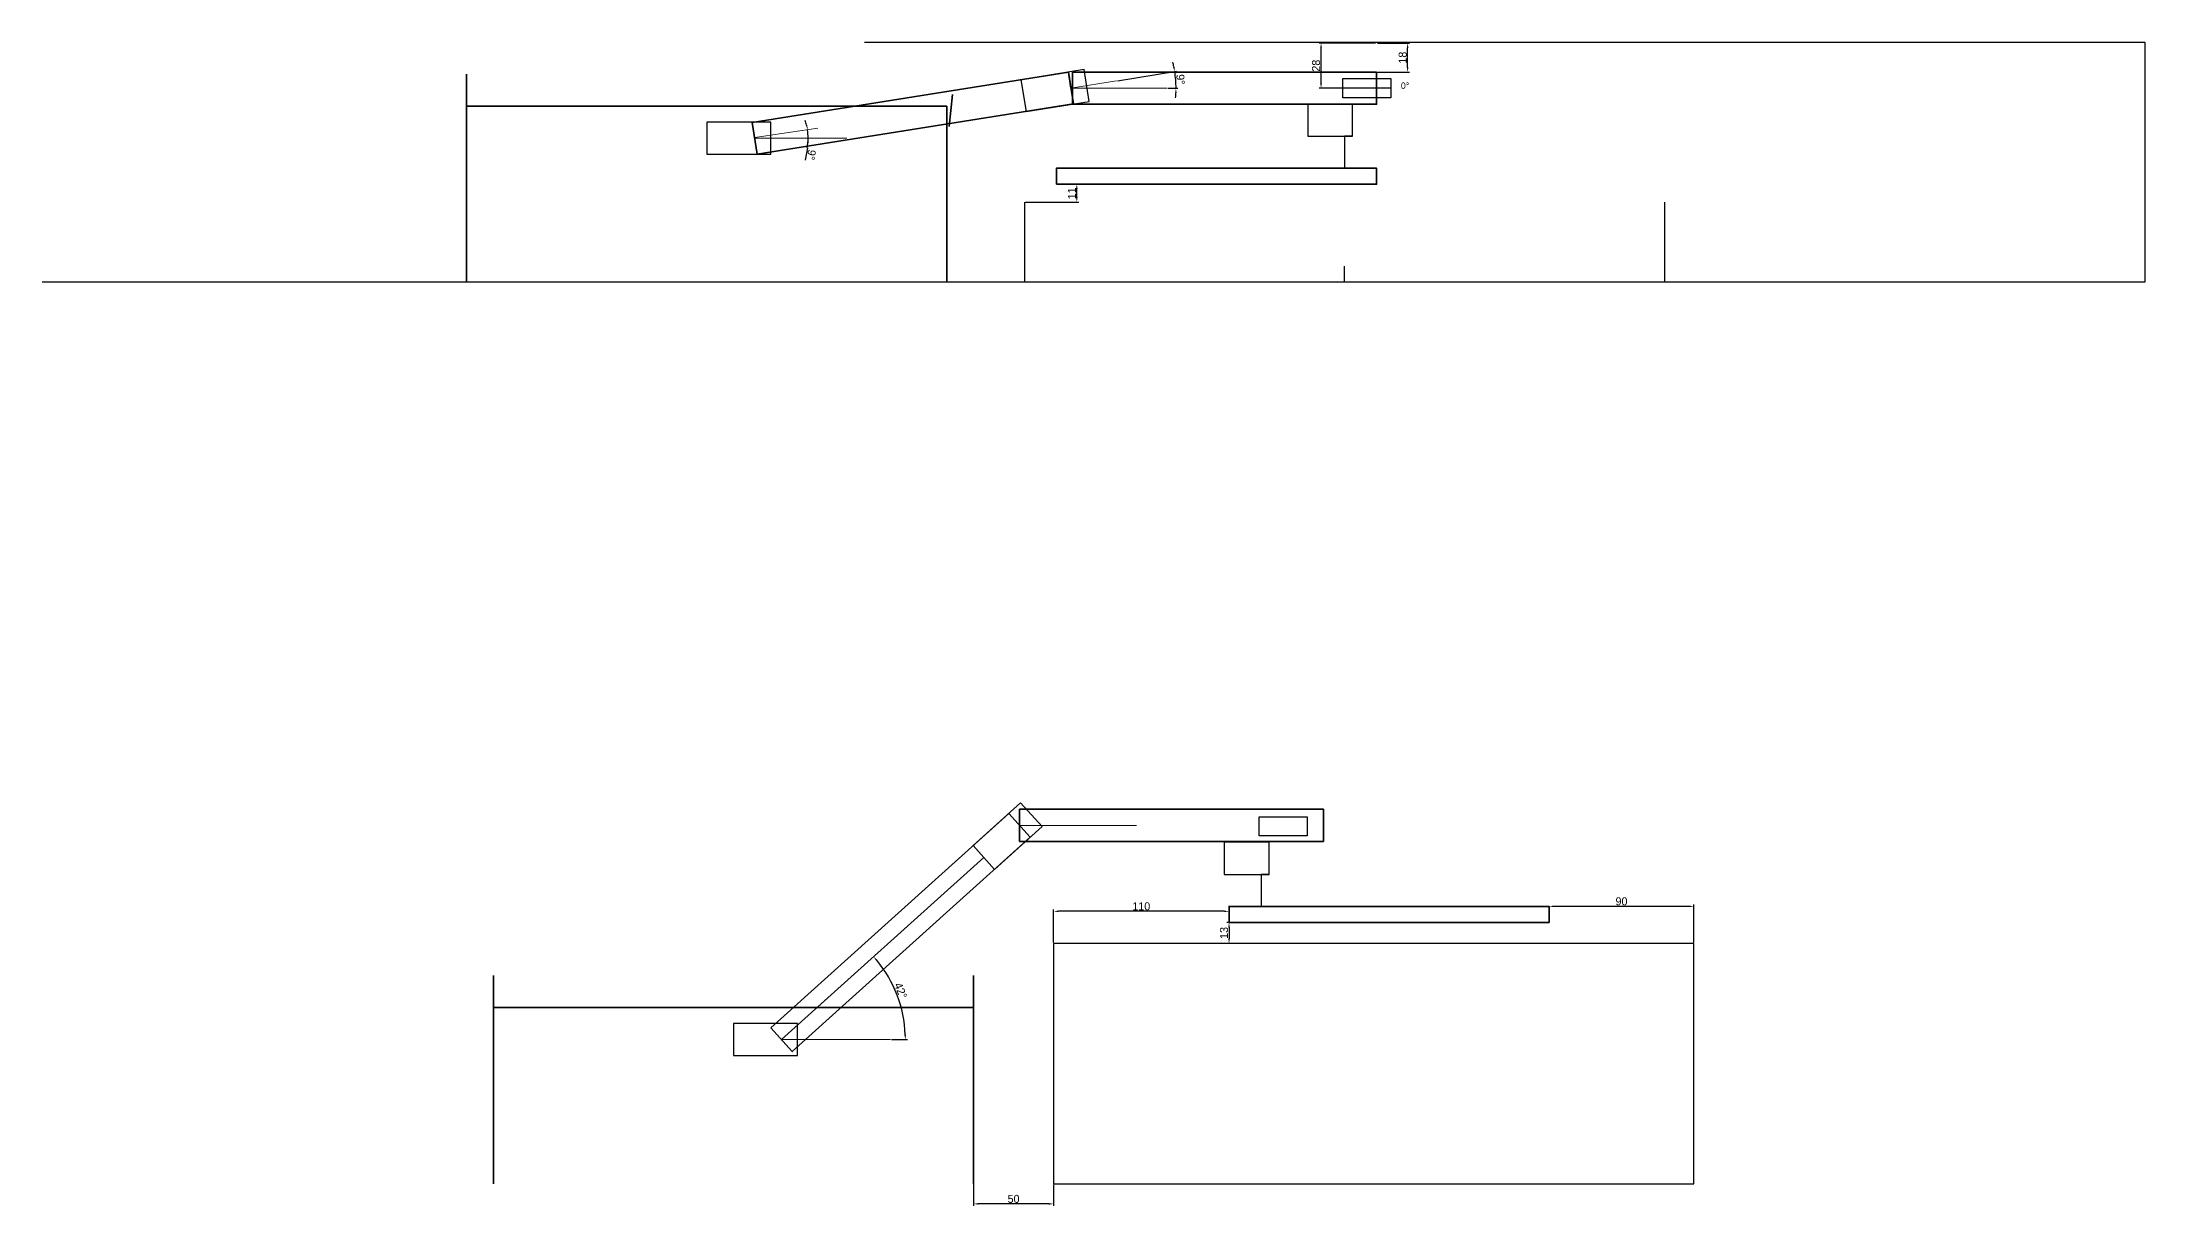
# Model space of a CAD drawing. Header units: millimetres. Extents: x 1146 to 3032, y -1371 to 748.
# Drawn here: x 1146 to 2460, y -1371 to -644 of the extents above; entities that cross this region are included whole.
import ezdxf

# ---------------------------------------------------------------- set-up
doc = ezdxf.new("R2010")
doc.units = ezdxf.units.MM
doc.header["$LTSCALE"] = 3
for name, color, linetype, lineweight in [('Arm', 51, 'Continuous', 35), ('Dim', 7, 'Continuous', 18), ('Robot', 141, 'Continuous', 35), ('Servo Angles', 201, 'Continuous', 18), ('Servos', 91, 'Continuous', 30), ('Setup', 31, 'Continuous', 30), ('Tray', 211, 'Continuous', 35)]:
    doc.layers.add(name, color=color, linetype=linetype, lineweight=lineweight)
doc.dimstyles.new('Copy of ISO-25', dxfattribs={"dimtxt": 5, "dimasz": 3, "dimexe": 1.25, "dimexo": 0.625, "dimtad": 1, "dimdec": 0, "dimdsep": 46, "dimtxsty": 'Standard', "dimcen": 2.5, "dimadec": 0, "dimazin": 0, "dimtfac": 1, "dimtdec": 0, "dimtmove": 0, "dimatfit": 3, "dimfxl": 1, "dimfrac": 2, "dimarcsym": 0})

# ---------------------------------------------------------------- blocks, each defined once
blk = doc.blocks.new('*D1')
at = {"layer": 'Defpoints', "color": 0, "transparency": 16777216}
for p in [(1779.5, -733.1), (1792.2, -733.1), (1759.5, -744.3)]:
    blk.add_point(p, dxfattribs=at)
at = {"layer": 'Dim', "color": 0, "lineweight": -2, "transparency": 16777216}
for p, q in [((1780.2, -733.1), (1793.5, -733.1)), ((1760.2, -744.3), (1793.5, -744.3)), ((1792.2, -741.3), (1792.2, -736.1))]:
    blk.add_line(p, q, dxfattribs=at)
at = {"layer": 'Dim', "color": 0, "transparency": 16777216}
for points in [[(1791.7, -736.1), (1792.7, -736.1), (1792.2, -733.1)], [(1791.7, -741.3), (1792.7, -741.3), (1792.2, -744.3)]]:
    blk.add_solid(points, dxfattribs=at)
at = {"layer": 'Dim', "color": 0, "transparency": 16777216, "insert": (1789.1, -738.7), "char_height": 5, "attachment_point": 5, "rotation": 90}
blk.add_mtext('11', dxfattribs=at)
blk = doc.blocks.new('*D2')
at = {"layer": 'Defpoints', "color": 0, "transparency": 16777216}
for p in [(1979.5, -644.9), (1998.9, -644.9), (1979.5, -663.1)]:
    blk.add_point(p, dxfattribs=at)
at = {"layer": 'Dim', "color": 0, "lineweight": -2, "transparency": 16777216}
for p, q in [((1980.1, -644.9), (2000.1, -644.9)), ((1998.9, -660.1), (1998.9, -647.9)), ((1980.1, -663.1), (2000.1, -663.1))]:
    blk.add_line(p, q, dxfattribs=at)
at = {"layer": 'Dim', "color": 0, "transparency": 16777216}
for points in [[(1998.4, -647.9), (1999.4, -647.9), (1998.9, -644.9)], [(1998.4, -660.1), (1999.4, -660.1), (1998.9, -663.1)]]:
    blk.add_solid(points, dxfattribs=at)
at = {"layer": 'Dim', "color": 0, "transparency": 16777216, "insert": (1995.8, -654), "char_height": 5, "attachment_point": 5, "rotation": 90}
blk.add_mtext('18', dxfattribs=at)
blk = doc.blocks.new('*D22')
at = {"layer": 'Defpoints', "color": 0, "transparency": 16777216}
for p in [(1727.7, -1337.2), (1777.7, -1357.2), (1727.7, -1369.8)]:
    blk.add_point(p, dxfattribs=at)
at = {"layer": 'Dim', "color": 0, "lineweight": -2, "transparency": 16777216}
for p, q in [((1727.7, -1337.9), (1727.7, -1371.1)), ((1777.7, -1357.9), (1777.7, -1371.1)), ((1774.7, -1369.8), (1730.7, -1369.8))]:
    blk.add_line(p, q, dxfattribs=at)
at = {"layer": 'Dim', "color": 0, "transparency": 16777216}
for points in [[(1730.7, -1369.3), (1730.7, -1370.3), (1727.7, -1369.8)], [(1774.7, -1369.3), (1774.7, -1370.3), (1777.7, -1369.8)]]:
    blk.add_solid(points, dxfattribs=at)
at = {"layer": 'Dim', "color": 0, "transparency": 16777216, "insert": (1752.7, -1366.7), "char_height": 5, "attachment_point": 5}
blk.add_mtext('50', dxfattribs=at)
blk = doc.blocks.new('*D23')
at = {"layer": 'Defpoints', "color": 0, "transparency": 16777216}
for p in [(1777.7, -1187.1), (1887.3, -1184), (1777.7, -1207.2)]:
    blk.add_point(p, dxfattribs=at)
at = {"layer": 'Dim', "color": 0, "lineweight": -2, "transparency": 16777216}
for p, q in [((1777.7, -1206.6), (1777.7, -1185.9)), ((1884.3, -1187.1), (1780.7, -1187.1)), ((1887.3, -1184.6), (1887.3, -1188.4))]:
    blk.add_line(p, q, dxfattribs=at)
at = {"layer": 'Dim', "color": 0, "transparency": 16777216}
for points in [[(1780.7, -1186.6), (1780.7, -1187.6), (1777.7, -1187.1)], [(1884.3, -1186.6), (1884.3, -1187.6), (1887.3, -1187.1)]]:
    blk.add_solid(points, dxfattribs=at)
at = {"layer": 'Dim', "color": 0, "transparency": 16777216, "insert": (1832.5, -1184), "char_height": 5, "attachment_point": 5}
blk.add_mtext('110', dxfattribs=at)
blk = doc.blocks.new('*D24')
at = {"layer": 'Defpoints', "color": 0, "transparency": 16777216}
for p in [(2087.3, -1184), (2087.3, -1184), (2177.7, -1207.2)]:
    blk.add_point(p, dxfattribs=at)
at = {"layer": 'Dim', "color": 0, "lineweight": -2, "transparency": 16777216}
for p, q in [((2087.3, -1184.6), (2087.3, -1185.3)), ((2174.7, -1184), (2090.3, -1184)), ((2177.7, -1206.6), (2177.7, -1182.8))]:
    blk.add_line(p, q, dxfattribs=at)
at = {"layer": 'Dim', "color": 0, "transparency": 16777216}
for points in [[(2090.3, -1183.5), (2090.3, -1184.5), (2087.3, -1184)], [(2174.7, -1183.5), (2174.7, -1184.5), (2177.7, -1184)]]:
    blk.add_solid(points, dxfattribs=at)
at = {"layer": 'Dim', "color": 0, "transparency": 16777216, "insert": (2132.5, -1180.9), "char_height": 5, "attachment_point": 5}
blk.add_mtext('90', dxfattribs=at)
blk = doc.blocks.new('*D28')
at = {"layer": 'Defpoints', "color": 0, "transparency": 16777216}
for p in [(1591, -703.9), (1591, -704.3), (1624.2, -700.7), (1630.4, -698), (1648.6, -704.3)]:
    blk.add_point(p, dxfattribs=at)
at = {"layer": 'Servo Angles', "color": 0, "lineweight": -2, "transparency": 16777216}
blk.add_line((1623.9, -710.3), (1622.5, -718.1), dxfattribs=at)
for start, end in [(13.3534, 18.1798), (350.3386, 360), (350.3472, 355.1736), (360, 8.527)]:
    blk.add_arc((1588.7, -704.3), 35.6, start, end, dxfattribs=at)
at = {"layer": 'Servo Angles', "color": 0, "transparency": 16777216}
for points in [[(1623.9, -696), (1622.9, -696.1), (1624, -699)], [(1623.7, -707.3), (1624.7, -707.3), (1624.4, -704.3)]]:
    blk.add_solid(points, dxfattribs=at)
at = {"layer": 'Servo Angles', "color": 0, "transparency": 16777216, "insert": (1626.3, -714.7), "char_height": 5, "attachment_point": 5, "rotation": 260.3386}
blk.add_mtext('9°', dxfattribs=at)
blk = doc.blocks.new('*D29')
at = {"layer": 'Defpoints', "color": 0, "transparency": 16777216}
for p in [(1817, -668.5), (1854, -669.6), (1788.5, -673), (1789.5, -673.1), (1848.4, -673.1)]:
    blk.add_point(p, dxfattribs=at)
at = {"layer": 'Servo Angles', "color": 0, "lineweight": -2, "transparency": 16777216}
for p, q in [((1817.6, -668.4), (1854.5, -662.5)), ((1849, -673.1), (1855.4, -673.1))]:
    blk.add_line(p, q, dxfattribs=at)
for start, end in [(11.5939, 14.1878), (0, 9), (354.8122, 357.4061)]:
    blk.add_arc((1787.9, -673.1), 66.3, start, end, dxfattribs=at)
at = {"layer": 'Servo Angles', "color": 0, "transparency": 16777216}
for points in [[(1853.3, -659.7), (1852.3, -659.9), (1853.3, -662.7)], [(1853.6, -676.1), (1854.6, -676.1), (1854.1, -673.1)]]:
    blk.add_solid(points, dxfattribs=at)
at = {"layer": 'Servo Angles', "color": 0, "transparency": 16777216, "insert": (1857, -667.6), "char_height": 5, "attachment_point": 5, "rotation": 274.5}
blk.add_mtext('9°', dxfattribs=at)
blk = doc.blocks.new('*D30')
at = {"layer": 'Defpoints', "color": 0, "transparency": 16777216}
for p in [(1734.1, -1153.5), (1682.8, -1248.5), (1607.7, -1267.2), (1607.7, -1267.2), (1675.9, -1267.2)]:
    blk.add_point(p, dxfattribs=at)
at = {"layer": 'Servo Angles', "color": 0, "lineweight": -2, "transparency": 16777216}
blk.add_line((1676.5, -1267.2), (1686.4, -1267.2), dxfattribs=at)
blk.add_arc((1607.7, -1267.2), 77.4, 2.2214, 39.7786, dxfattribs=at)
at = {"layer": 'Servo Angles', "color": 0, "transparency": 16777216}
for points in [[(1666.8, -1218), (1667.6, -1217.4), (1665.2, -1215.4)], [(1685.5, -1264.2), (1684.5, -1264.2), (1685.1, -1267.2)]]:
    blk.add_solid(points, dxfattribs=at)
at = {"layer": 'Servo Angles', "color": 0, "transparency": 16777216, "insert": (1682.2, -1236.6), "char_height": 5, "attachment_point": 5, "rotation": 292.3527}
blk.add_mtext('42°', dxfattribs=at)
blk = doc.blocks.new('*D41')
at = {"layer": 'Defpoints', "color": 0, "transparency": 16777216}
for p in [(1944.8, -644.9), (1979.5, -644.9), (1988.5, -673.1)]:
    blk.add_point(p, dxfattribs=at)
at = {"layer": 'Dim', "color": 0, "lineweight": -2, "transparency": 16777216}
for p, q in [((1978.9, -644.9), (1943.6, -644.9)), ((1944.8, -670.1), (1944.8, -647.9)), ((1987.9, -673.1), (1943.6, -673.1))]:
    blk.add_line(p, q, dxfattribs=at)
at = {"layer": 'Dim', "color": 0, "transparency": 16777216}
for points in [[(1944.3, -647.9), (1945.3, -647.9), (1944.8, -644.9)], [(1944.3, -670.1), (1945.3, -670.1), (1944.8, -673.1)]]:
    blk.add_solid(points, dxfattribs=at)
at = {"layer": 'Dim', "color": 0, "transparency": 16777216, "insert": (1941.7, -659), "char_height": 5, "attachment_point": 5, "rotation": 90}
blk.add_mtext('28', dxfattribs=at)
blk = doc.blocks.new('*D47')
at = {"layer": 'Defpoints', "color": 0, "transparency": 16777216}
for p in [(1887.3, -1194), (1887.3, -1207.2), (1887.3, -1207.2)]:
    blk.add_point(p, dxfattribs=at)
at = {"layer": 'Dim', "color": 0, "lineweight": -2, "transparency": 16777216}
for p, q in [((1886.7, -1194), (1886, -1194)), ((1886.7, -1207.2), (1886, -1207.2)), ((1887.3, -1197), (1887.3, -1204.2))]:
    blk.add_line(p, q, dxfattribs=at)
at = {"layer": 'Dim', "color": 0, "transparency": 16777216}
for points in [[(1886.8, -1197), (1887.8, -1197), (1887.3, -1194)], [(1886.8, -1204.2), (1887.8, -1204.2), (1887.3, -1207.2)]]:
    blk.add_solid(points, dxfattribs=at)
at = {"layer": 'Dim', "color": 0, "transparency": 16777216, "insert": (1884.2, -1200.6), "char_height": 5, "attachment_point": 5, "rotation": 90}
blk.add_mtext('13', dxfattribs=at)

msp = doc.modelspace()

# ---------------------------------------------------------------- linework, layer by layer
at = {"layer": 'Arm'}
for p, q in [((1964.5, -703.1), (1959.5, -703.1)), ((1912.3, -1164), (1907.3, -1164))]:
    msp.add_line(p, q, dxfattribs=at)
for points in [[(1589.4, -694.4), (1787, -663.1), (1790.1, -682.9), (1592.5, -714.2)], [(1789.5, -663.1), (1979.5, -663.1), (1979.5, -683.1), (1789.5, -683.1)], [(1779.5, -733.1), (1779.5, -723.1), (1979.5, -723.1), (1979.5, -733.1), (1959.5, -733.1)], [(1601, -1259.8), (1749.7, -1126), (1763, -1140.8), (1614.4, -1274.7)], [(1756.4, -1123.4), (1946.3, -1123.4), (1946.3, -1143.4), (1756.4, -1143.4)], [(2087.3, -1194), (2087.3, -1184), (1887.3, -1184), (1887.3, -1194), (1907.3, -1194)]]:
    msp.add_lwpolyline(points, close=True, dxfattribs=at)
at = {"layer": 'Dim'}
msp.add_line((1756.4, -1133.4), (1829.5, -1133.4), dxfattribs=at)
at = {"layer": 'Robot'}
for p, q in [((1411, -684.3), (1411, -794.3)), ((1711, -684.3), (1411, -684.3)), ((1711, -794.3), (1711, -684.3))]:
    msp.add_line(p, q, dxfattribs=at)
msp.add_lwpolyline([(1727.7, -1357.2), (1727.7, -1247.2), (1427.7, -1247.2), (1427.7, -1357.2)], dxfattribs=at)
at = {"layer": 'Servo Angles'}
for p, q in [((1788.5, -673), (1817, -668.5)), ((1789.5, -673.1), (1848.4, -673.1)), ((1591, -703.9), (1630.4, -698)), ((1591, -704.3), (1648.6, -704.3)), ((1607.7, -1267.2), (1734.1, -1153.5)), ((1607.7, -1267.2), (1675.9, -1267.2))]:
    msp.add_line(p, q, dxfattribs=at)
at = {"layer": 'Servos'}
for p, q in [((1788.5, -673), (1787, -663.1)), ((1601, -704.3), (1601, -694.3)), ((1959.5, -703.1), (1959.5, -723.1)), ((1907.3, -1164), (1907.3, -1184)), ((1617.7, -1267.2), (1617.7, -1257.2))]:
    msp.add_line(p, q, dxfattribs=at)
for points in [[(1760.5, -687.6), (1800, -681.3), (1796.8, -661.5), (1757.3, -667.8)], [(1958.5, -667.1), (1988.5, -667.1), (1988.5, -679.1), (1958.5, -679.1)], [(1936.5, -703.1), (1964.5, -703.1), (1964.5, -683.1), (1936.5, -683.1)], [(1561, -714.3), (1601, -714.3), (1601, -694.3), (1561, -694.3)], [(1740.7, -1160.9), (1770.5, -1134.1), (1757.1, -1119.3), (1727.4, -1146)], [(1906.2, -1128), (1936.2, -1128), (1936.2, -1140), (1906.2, -1140)], [(1884.3, -1164), (1912.3, -1164), (1912.3, -1144), (1884.3, -1144)], [(1577.7, -1277.2), (1617.7, -1277.2), (1617.7, -1257.2), (1577.7, -1257.2)]]:
    msp.add_lwpolyline(points, close=True, dxfattribs=at)
at = {"layer": 'Setup'}
for p, q in [((1759.5, -744.3), (1759.5, -794.3)), ((1959.5, -794.3), (1959.5, -784.3))]:
    msp.add_line(p, q, dxfattribs=at)
for points in [[(1659.5, -644.3), (2459.5, -644.3), (2459.5, -794.3), (2159.5, -794.3), (2159.5, -744.3)], [(2159.5, -794.3), (1959.5, -794.3), (1759.5, -794.3), (1145.7, -794.3)]]:
    msp.add_lwpolyline(points, dxfattribs=at)
msp.add_lwpolyline([(1777.7, -1357.2), (2177.7, -1357.2), (2177.7, -1207.2), (1777.7, -1207.2)], close=True, dxfattribs=at)
at = {"layer": 'Tray'}
for p, q in [((1411, -684.3), (1411, -664.3)), ((1712.4, -696.9), (1714.5, -677)), ((1427.7, -1247.2), (1427.7, -1227.2)), ((1727.7, -1247.2), (1727.7, -1227.2))]:
    msp.add_line(p, q, dxfattribs=at)

# ---------------------------------------------------------------- texts
at = {"layer": 'Servo Angles', "insert": (1994.7, -669.5), "char_height": 4, "attachment_point": 1}
msp.add_mtext_dynamic_manual_height_columns('0°', width=25.987, gutter_width=12.5, heights=[0], dxfattribs=at)

# ---------------------------------------------------------------- dimensions: what is measured, and where the dimension line sits
at = {"layer": 'Dim'}
for base, p1, p2, picture, middle in [((1944.8, -644.9), (1988.5, -673.1), (1979.5, -644.9), '*D41', (1941.7, -659)), ((1998.9, -644.9), (1979.5, -663.1), (1979.5, -644.9), '*D2', (1995.8, -654)), ((1792.2, -733.1), (1759.5, -744.3), (1779.5, -733.1), '*D1', (1789.1, -738.7)), ((1887.3, -1207.2), (1887.3, -1194), (1887.3, -1207.2), '*D47', (1884.2, -1200.6))]:
    dim = msp.add_linear_dim(base=base, p1=p1, p2=p2, angle=90, dimstyle='Copy of ISO-25', dxfattribs=at)
    dim.commit()
    dim.dimension.update_dxf_attribs({"geometry": picture, "text_midpoint": middle})
for base, p1, p2, picture, middle in [((1777.7, -1187.1), (1887.3, -1184), (1777.7, -1207.2), '*D23', (1832.5, -1184)), ((2087.3, -1184), (2177.7, -1207.2), (2087.3, -1184), '*D24', (2132.5, -1180.9)), ((1727.7, -1369.8), (1777.7, -1357.2), (1727.7, -1337.2), '*D22', (1752.7, -1366.7))]:
    dim = msp.add_linear_dim(base=base, p1=p1, p2=p2, dimstyle='Copy of ISO-25', dxfattribs=at)
    dim.commit()
    dim.dimension.update_dxf_attribs({"geometry": picture, "text_midpoint": middle})
at = {"layer": 'Servo Angles'}
for base, line1, line2, picture, middle in [((1854, -669.6), ((1789.5, -673.1), (1848.4, -673.1)), ((1788.5, -673), (1817, -668.5)), '*D29', (1857, -667.6)), ((1624.2, -700.7), ((1591, -704.3), (1648.6, -704.3)), ((1591, -703.9), (1630.4, -698)), '*D28', (1626.3, -714.7))]:
    dim = msp.add_angular_dim_2l(base=base, line1=line1, line2=line2, dimstyle='Copy of ISO-25', dxfattribs=at)
    dim.commit()
    dim.dimension.update_dxf_attribs({"geometry": picture, "text_midpoint": middle})
dim = msp.add_angular_dim_2l(base=(1682.8, -1248.5), line1=((1607.7, -1267.2), (1675.9, -1267.2)), line2=((1607.7, -1267.2), (1734.1, -1153.5)), dimstyle='Copy of ISO-25', dxfattribs=at)
dim.commit()
dim.dimension.update_dxf_attribs({"geometry": '*D30', "text_midpoint": (1679.3, -1237.8), "dimtype": 162})

doc.saveas('drawing.dxf')
